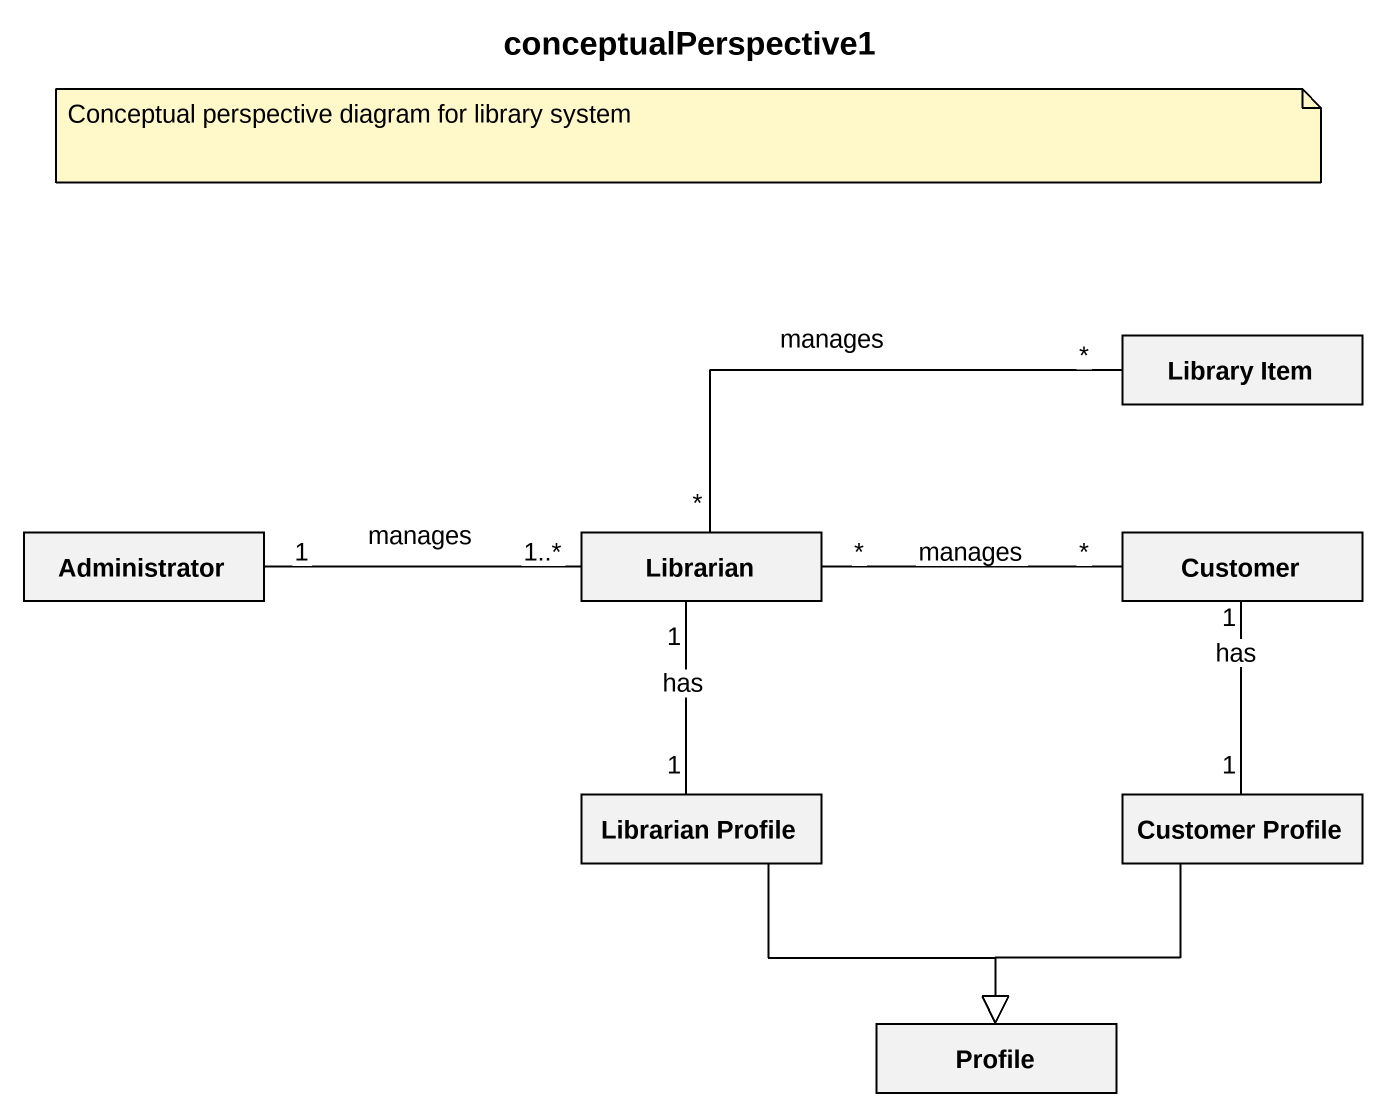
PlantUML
@startuml
title conceptualPerspective1
hide circle
hide empty members
class "Library Item" as Library_Item
class Administrator
class Librarian
class Customer
class "Librarian Profile" as Librarian_Profile
class "Customer Profile" as Customer_Profile
class Profile
Library_Item "*" -left- "*" Librarian : manages
Librarian "1..*" -left- "1" Administrator : manages
Customer "*" -left- "*" Librarian : manages
Librarian_Profile "1" -up- "1" Librarian : has
Librarian_Profile --|> Profile
Customer_Profile "1" -up- "1" Customer : has
Customer_Profile --|> Profile
note as N1
  Conceptual perspective diagram for library system
end note
@enduml
